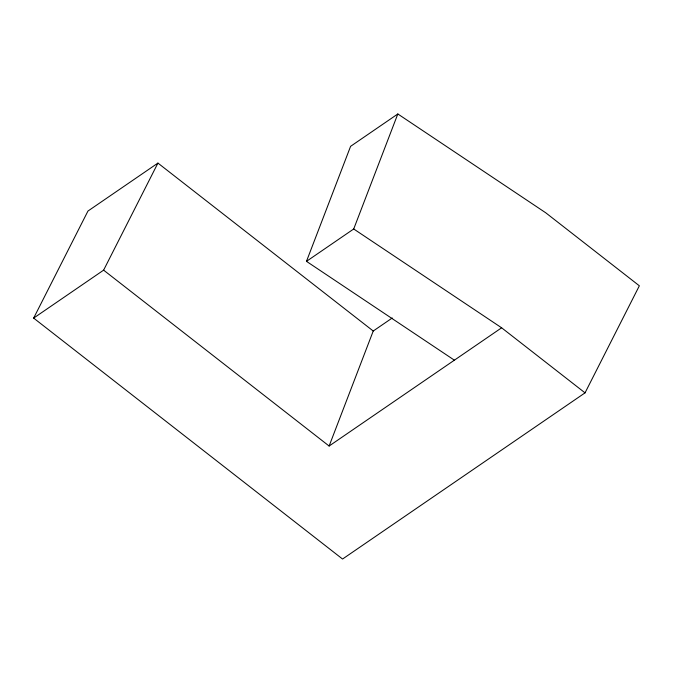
<?xml version="1.0" encoding="UTF-8"?>
<svg xmlns="http://www.w3.org/2000/svg" width="673" height="673" viewBox="0 0 673 673"><rect width="100%" height="100%" fill="white"/><g stroke="black" fill="none" stroke-linecap="round" stroke-linejoin="round"><path stroke-width="1.01" d="M454.393 360.181L306.476 261.351L350.591 146.335L397.827 113.964L545.744 212.794L639.35 285.798L585.039 392.855L342.557 559.036L33.65 318.102L87.961 211.044L157.936 163.085L373.237 331.015L392.25 317.993M306.476 261.351L353.712 228.98L397.827 113.964M33.65 318.102L103.617 270.151L329.122 446.031L373.237 331.015M103.617 270.151L157.936 163.085M329.122 446.031L501.629 327.801L585.039 392.855M353.712 228.98L501.629 327.801"/></g></svg>
